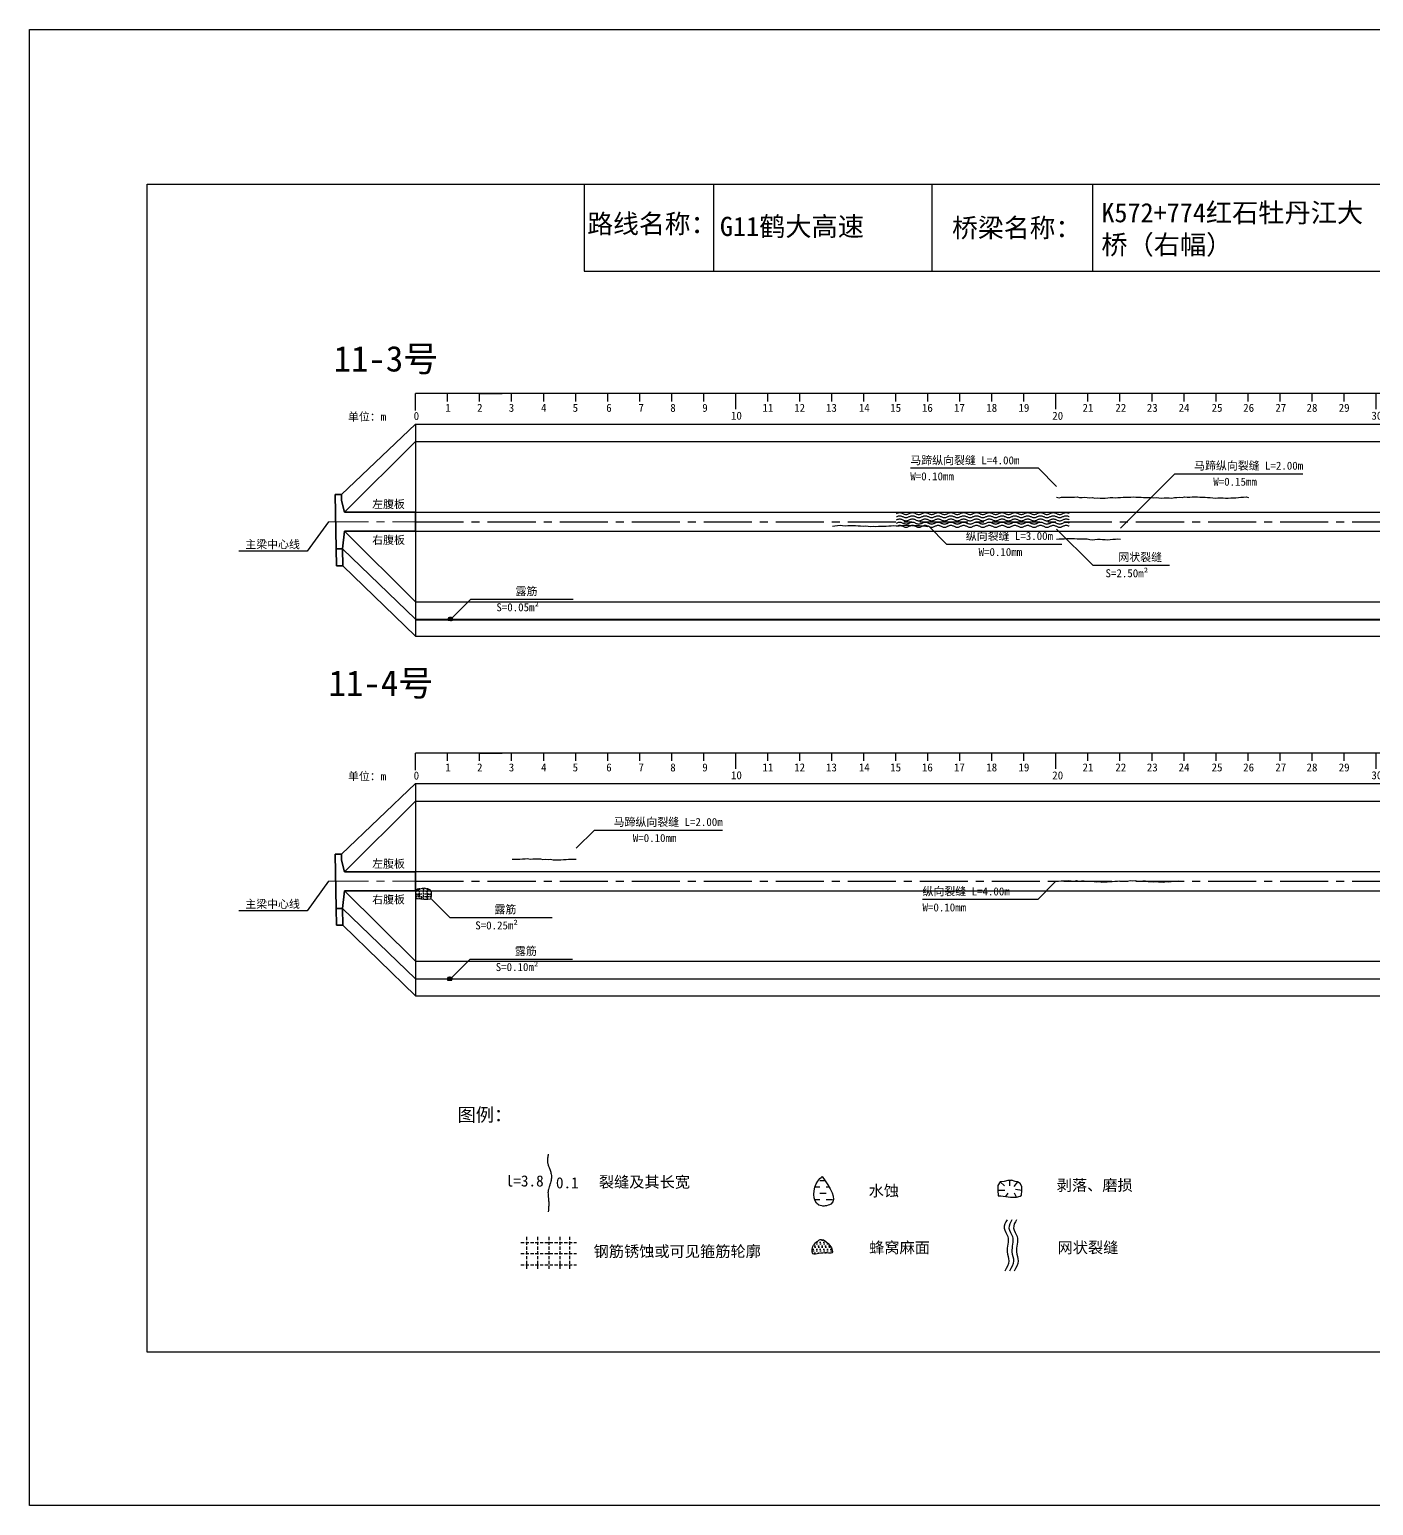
# Model space of a CAD drawing. Header units: millimetres. Extents: x -37 to 615, y -48 to 413.
# Drawn here: x -36.8 to 383, y -47.9 to 413.2 of the extents above; entities that cross this region are included whole.
import ezdxf

# ---------------------------------------------------------------- set-up
doc = ezdxf.new("R2010")
doc.units = ezdxf.units.MM
for name, pattern in [('CENTER', [2, 1.25, -0.25, 0.25, -0.25]), ('CENTER2', [1.125, 0.75, -0.125, 0.125, -0.125]), ('DASHED', [0.75, 0.5, -0.25])]:
    doc.linetypes.add(name, pattern=pattern)
for name, color, linetype in [('加固措施', 7, 'Continuous'), ('图层1', 7, 'Continuous'), ('病害', 5, 'Continuous'), ('轮廓', 3, 'Continuous')]:
    doc.layers.add(name, color=color, linetype=linetype)
doc.layers.add('虚线', color=7, linetype='Continuous', lineweight=30)
doc.styles.get("Standard").update_dxf_attribs({"font": ''})
doc.styles.add('汉字', font='')
doc.styles.get('Standard').set_extended_font_data('SimSun')
doc.styles.get('汉字').set_extended_font_data('SimSun')
pattern_1 = [(0, (-3997.7199, -288.9294), (0.55266586, 1.10533173), [0, -1.10533173])]
pattern_2 = [(0, (-6886.571, -700.7115), (0.55266586, 1.10533173), [0, -1.10533173])]
pattern_3 = [(0, (-3576.1421, -199.0757), (1.9895971, 1.9895971), [1.9895971, -1.9895971])]

# ---------------------------------------------------------------- blocks, each defined once
blk = doc.blocks.new('adfsd')
at = {"lineweight": -2, "ltscale": 0.5}
for p, q in [((1140.897, -3083.694), (1140.936, -3083.729)), ((1140.983, -3083.682), (1140.981, -3083.729)), ((1141.053, -3083.694), (1141.022, -3083.735)), ((1140.876, -3083.768), (1140.94, -3083.769)), ((1140.948, -3083.824), (1140.969, -3083.796)), ((1141.045, -3083.83), (1141.028, -3083.796)), ((1141.094, -3083.772), (1141.036, -3083.763))]:
    blk.add_line(p, q, dxfattribs=at)
blk.add_lwpolyline([(1141, -3083.682), (1140.967, -3083.682), (1140.934, -3083.69), (1140.897, -3083.694), (1140.876, -3083.727), (1140.876, -3083.768), (1140.88, -3083.818), (1140.905, -3083.818), (1140.991, -3083.83), (1141.045, -3083.83), (1141.078, -3083.822), (1141.09, -3083.814), (1141.094, -3083.772), (1141.094, -3083.735), (1141.078, -3083.707), (1141.053, -3083.694), (1141.033, -3083.69), (1141, -3083.678)], dxfattribs=at)
blk = doc.blocks.new('chi')
at = {"color": 0}
for p, q in [((1147.409, -3079.329), (1147.409, -3078.8)), ((1187.409, -3078.8), (1147.409, -3078.8)), ((1148.409, -3079.041), (1148.409, -3078.8)), ((1149.409, -3079.041), (1149.409, -3078.8)), ((1149.409, -3078.8), (1150.109, -3078.8)), ((1150.409, -3079.041), (1150.409, -3078.8)), ((1151.409, -3079.041), (1151.409, -3078.8)), ((1152.409, -3079.041), (1152.409, -3078.8)), ((1153.409, -3079.041), (1153.409, -3078.8)), ((1154.409, -3079.041), (1154.409, -3078.8)), ((1155.409, -3079.041), (1155.409, -3078.8)), ((1156.409, -3079.041), (1156.409, -3078.8)), ((1157.409, -3079.283), (1157.409, -3078.8)), ((1158.409, -3079.041), (1158.409, -3078.8)), ((1159.409, -3079.041), (1159.409, -3078.8)), ((1160.409, -3079.041), (1160.409, -3078.8)), ((1161.409, -3079.041), (1161.409, -3078.8)), ((1162.409, -3079.041), (1162.409, -3078.8)), ((1163.409, -3079.041), (1163.409, -3078.8)), ((1164.409, -3079.041), (1164.409, -3078.8)), ((1165.409, -3079.041), (1165.409, -3078.8)), ((1166.409, -3079.041), (1166.409, -3078.8)), ((1167.409, -3079.283), (1167.409, -3078.8)), ((1168.409, -3079.041), (1168.409, -3078.8)), ((1169.409, -3079.041), (1169.409, -3078.8)), ((1170.409, -3079.041), (1170.409, -3078.8)), ((1171.409, -3079.041), (1171.409, -3078.8)), ((1172.409, -3079.041), (1172.409, -3078.8)), ((1173.409, -3079.041), (1173.409, -3078.8)), ((1174.409, -3079.041), (1174.409, -3078.8)), ((1175.409, -3079.041), (1175.409, -3078.8)), ((1176.409, -3079.041), (1176.409, -3078.8)), ((1177.409, -3079.283), (1177.409, -3078.8)), ((1178.409, -3079.041), (1178.409, -3078.8)), ((1179.409, -3079.041), (1179.409, -3078.8)), ((1180.409, -3079.041), (1180.409, -3078.8)), ((1181.409, -3079.041), (1181.409, -3078.8)), ((1182.409, -3079.041), (1182.409, -3078.8)), ((1183.409, -3079.041), (1183.409, -3078.8)), ((1184.409, -3079.041), (1184.409, -3078.8)), ((1185.409, -3079.041), (1185.409, -3078.8)), ((1186.409, -3079.041), (1186.409, -3078.8)), ((1187.409, -3079.283), (1187.409, -3078.8))]:
    blk.add_line(p, q, dxfattribs=at)
for s, p in [('1', (1148.339, -3079.368)), ('2', (1149.328, -3079.368)), ('3', (1150.319, -3079.368)), ('4', (1151.329, -3079.368)), ('5', (1152.313, -3079.368)), ('6', (1153.363, -3079.368)), ('7', (1154.37, -3079.368)), ('8', (1155.363, -3079.368)), ('9', (1156.363, -3079.368)), ('11', (1158.242, -3079.368)), ('12', (1159.233, -3079.368)), ('13', (1160.227, -3079.368)), ('14', (1161.252, -3079.368)), ('15', (1162.233, -3079.368)), ('16', (1163.223, -3079.368)), ('17', (1164.224, -3079.368)), ('18', (1165.232, -3079.368)), ('19', (1166.238, -3079.368)), ('21', (1168.24, -3079.368)), ('22', (1169.264, -3079.368)), ('23', (1170.247, -3079.368)), ('24', (1171.24, -3079.368)), ('25', (1172.271, -3079.368)), ('26', (1173.258, -3079.368)), ('27', (1174.261, -3079.368)), ('28', (1175.236, -3079.368)), ('29', (1176.24, -3079.368)), ('31', (1178.261, -3079.368)), ('32', (1179.256, -3079.368)), ('33', (1180.243, -3079.368)), ('34', (1181.251, -3079.368)), ('35', (1182.269, -3079.368)), ('36', (1183.256, -3079.368)), ('37', (1184.269, -3079.368)), ('38', (1185.251, -3079.368)), ('39', (1186.242, -3079.368)), ('0', (1147.349, -3079.623)), ('10', (1157.259, -3079.613)), ('20', (1167.294, -3079.617)), ('30', (1177.262, -3079.613)), ('40', (1187.216, -3079.613))]:
    blk.add_text(s, height=0.25).set_placement(p)

msp = doc.modelspace()

# ---------------------------------------------------------------- hatches: boundary and pattern name
at = {"layer": '加固措施', "lineweight": -2}
h = msp.add_hatch(dxfattribs=at)
h.set_pattern_fill('DASH', color=256, scale=0.626645)
h.set_pattern_definition(pattern_3)
edge = h.paths.add_edge_path()
edge.add_spline(control_points=[(210.85, 54.88), (210.36, 54.45), (208.03, 52.39), (207.41, 44.9), (216.74, 46.23), (213.29, 51.3), (210.85, 54.88)], knot_values=[0, 0, 0, 0, 3.237042, 15.187225, 21.182779, 35.601669, 35.601669, 35.601669, 35.601669], degree=3, periodic=0)
h = msp.add_hatch(dxfattribs=at)
h.set_pattern_fill('DASH', color=256, scale=0.626645)
h.set_pattern_definition(pattern_3)
edge = h.paths.add_edge_path()
edge.add_spline(control_points=[(210.85, 54.88), (210.36, 54.45), (208.03, 52.39), (207.41, 44.9), (216.74, 46.23), (213.29, 51.3), (210.85, 54.88)], knot_values=[0, 0, 0, 0, 3.237042, 15.187225, 21.182779, 35.601669, 35.601669, 35.601669, 35.601669], degree=3, periodic=0)
h = msp.add_hatch(dxfattribs=at)
h.set_pattern_fill('DOTS', scale=0.696272)
h.set_pattern_definition(pattern_1)
edge = h.paths.add_edge_path()
edge.add_spline(control_points=[(210.19, 35.22), (209.15, 34.51), (207.68, 33.49), (207.52, 29.75), (211, 31.47), (215.72, 30.12), (212.21, 35.3), (210.31, 35.22), (210.19, 35.22)], knot_values=[0, 0, 0, 0, 5.205471, 7.397577, 12.944796, 16.169923, 23.88441, 24.400432, 24.400432, 24.400432, 24.400432], degree=3, periodic=0)
h = msp.add_hatch(dxfattribs=at)
h.set_pattern_fill('DOTS', scale=0.696272)
h.set_pattern_definition(pattern_1)
edge = h.paths.add_edge_path()
edge.add_spline(control_points=[(210.19, 35.22), (209.15, 34.51), (207.68, 33.49), (207.52, 29.75), (211, 31.47), (215.72, 30.12), (212.21, 35.3), (210.31, 35.22), (210.19, 35.22)], knot_values=[0, 0, 0, 0, 5.205471, 7.397577, 12.944796, 16.169923, 23.88441, 24.400432, 24.400432, 24.400432, 24.400432], degree=3, periodic=0)
at = {"layer": '病害', "lineweight": -2}
h = msp.add_hatch(dxfattribs=at)
h.set_pattern_fill('DOTS', color=4, scale=0.696272, style=0)
h.set_pattern_definition(pattern_2)
edge = h.paths.add_edge_path()
edge.add_spline(control_points=[(210.19, 35.22), (209.15, 34.51), (207.68, 33.49), (207.52, 29.75), (211, 31.47), (215.72, 30.12), (212.21, 35.3), (210.31, 35.22), (210.19, 35.22)], knot_values=[0, 0, 0, 0, 1.041094, 1.479515, 2.588959, 3.233985, 4.776882, 4.880086, 4.880086, 4.880086, 4.880086], degree=3, periodic=0)
h = msp.add_hatch(dxfattribs=at)
h.set_pattern_fill('DOTS', color=4, scale=0.696272, style=0)
h.set_pattern_definition(pattern_2)
edge = h.paths.add_edge_path()
edge.add_spline(control_points=[(210.19, 35.22), (209.15, 34.51), (207.68, 33.49), (207.52, 29.75), (211, 31.47), (215.72, 30.12), (212.21, 35.3), (210.31, 35.22), (210.19, 35.22)], knot_values=[0, 0, 0, 0, 1.041094, 1.479515, 2.588959, 3.233985, 4.776882, 4.880086, 4.880086, 4.880086, 4.880086], degree=3, periodic=0)

# ---------------------------------------------------------------- linework, layer by layer
at = {"color": 0, "linetype": 'ByBlock'}
for p, q in [((0, 364.85), (529.17, 364.85)), ((0, 0), (0, 364.85)), ((136.5, 364.85), (136.5, 337.72)), ((245.1, 364.85), (245.1, 337.72)), ((136.5, 337.72), (529.17, 337.72)), ((529.17, 0), (0, 0))]:
    msp.add_line(p, q, dxfattribs=at)
at = {"color": 0}
for p, q in [((60.65, 267.93), (83.82, 289.93)), ((83.82, 289.93), (83.82, 223.68)), ((83.82, 289.93), (483.82, 289.93)), ((61.57, 262.43), (83.82, 284.43)), ((56.57, 259.43), (49.96, 250.17)), ((83.82, 262.43), (483.82, 262.43)), ((61.64, 256.43), (83.82, 234.43)), ((83.82, 256.43), (483.82, 256.43)), ((49.96, 250.17), (28.63, 250.17)), ((60.99, 250.93), (83.82, 228.93)), ((61.09, 245.68), (83.82, 223.68)), ((83.82, 234.43), (483.82, 234.43)), ((83.82, 228.93), (483.82, 228.93)), ((83.82, 228.81), (483.82, 228.81)), ((83.82, 223.68), (483.82, 223.68)), ((60.65, 155.59), (83.82, 177.59)), ((83.82, 177.59), (83.82, 111.34)), ((83.82, 177.59), (483.82, 177.59)), ((61.57, 150.08), (83.82, 172.09)), ((83.82, 172.09), (483.82, 172.09)), ((83.82, 150.09), (483.82, 150.09)), ((56.57, 147.09), (49.96, 137.83)), ((61.64, 144.09), (83.82, 122.09)), ((83.82, 144.09), (483.82, 144.09)), ((60.99, 138.59), (83.82, 116.59)), ((49.96, 137.83), (28.63, 137.83)), ((61.09, 133.34), (83.82, 111.34)), ((83.82, 122.09), (483.82, 122.09)), ((83.82, 116.59), (483.82, 116.59)), ((83.82, 111.34), (483.82, 111.34))]:
    msp.add_line(p, q, dxfattribs=at)
msp.add_line((83.82, 284.43), (483.82, 284.43))
at = {"color": 1, "linetype": 'CENTER2', "ltscale": 20}
for p, q in [((83.82, 259.43), (483.82, 259.43)), ((83.82, 147.09), (483.82, 147.09))]:
    msp.add_line(p, q, dxfattribs=at)
at = {"color": 1, "linetype": 'DASHED'}
for p, q in [((94, 229.29), (95.39, 229.29)), ((94, 229.05), (95.39, 229.05)), ((94, 228.81), (95.39, 228.81)), ((94.35, 228.56), (94.35, 229.54)), ((94.7, 228.56), (94.7, 229.54)), ((95.05, 228.56), (95.05, 229.54)), ((83.8, 144.08), (88.8, 144.08)), ((83.8, 143.2), (88.8, 143.2)), ((85.05, 141.46), (85.05, 144.95)), ((86.3, 141.46), (86.3, 144.95)), ((87.55, 141.46), (87.55, 144.95)), ((83.8, 142.33), (88.8, 142.33)), ((93.8, 116.89), (95.19, 116.89)), ((93.8, 116.65), (95.19, 116.65)), ((93.8, 116.41), (95.19, 116.41)), ((94.15, 116.16), (94.15, 117.14)), ((94.5, 116.16), (94.5, 117.14)), ((94.85, 116.16), (94.85, 117.14))]:
    msp.add_line(p, q, dxfattribs=at)
at = {"color": 7}
for p, q in [((94, 228.96), (94.41, 228.95)), ((94.13, 229.43), (94.38, 229.21)), ((94.46, 228.6), (94.59, 228.78)), ((94.68, 229.51), (94.67, 229.21)), ((95.13, 229.43), (94.93, 229.17)), ((95.08, 228.56), (94.97, 228.78)), ((95.39, 228.93), (95.02, 228.99)), ((84.27, 144.57), (85.18, 143.78)), ((86.25, 144.85), (86.21, 143.78)), ((87.86, 144.57), (87.14, 143.64)), ((88.8, 142.78), (87.46, 142.99)), ((83.8, 142.87), (85.27, 142.85)), ((85.45, 141.6), (85.93, 142.24)), ((87.67, 141.46), (87.28, 142.24)), ((93.8, 116.56), (94.21, 116.55)), ((93.93, 117.03), (94.18, 116.81)), ((94.26, 116.2), (94.39, 116.38)), ((94.48, 117.11), (94.47, 116.81)), ((94.93, 117.03), (94.73, 116.77)), ((94.88, 116.16), (94.77, 116.38)), ((95.19, 116.53), (94.82, 116.59))]:
    msp.add_line(p, q, dxfattribs=at)
at = {"color": 1, "linetype": 'DASHED', "ltscale": 2}
for p, q in [((116.71, 34.25), (134.11, 34.25)), ((116.71, 34.25), (134.11, 34.25)), ((118.45, 35.99), (118.45, 25.55)), ((118.45, 35.99), (118.45, 25.55)), ((121.93, 35.99), (121.93, 25.55)), ((121.93, 35.99), (121.93, 25.55)), ((125.41, 35.99), (125.41, 25.55)), ((125.41, 35.99), (125.41, 25.55)), ((128.89, 35.99), (128.89, 25.55)), ((128.89, 35.99), (128.89, 25.55)), ((131.87, 36.02), (131.87, 25.57)), ((131.87, 36.02), (131.87, 25.57)), ((116.71, 30.77), (134.11, 30.77)), ((116.71, 30.77), (134.11, 30.77)), ((116.71, 27.29), (134.11, 27.29)), ((116.71, 27.29), (134.11, 27.29))]:
    msp.add_line(p, q, dxfattribs=at)
at = {"color": 3, "linetype": 'ByBlock'}
msp.add_lwpolyline([(-36.77, 413.19), (615.38, 413.19), (615.38, -47.93), (-36.77, -47.93)], close=True, dxfattribs=at)
at = {"color": 7}
for points in [[(284, 270.45), (278.34, 276.1), (238.34, 276.1)], [(304, 257.45), (320.97, 274.42), (360.97, 274.42)], [(284, 267.05), (284.8, 266.92), (285.6, 267.11), (286.4, 267.04), (287.2, 267.08), (288, 267.05), (288.8, 267.13), (289.6, 267.13), (290.4, 267.16), (291.2, 267.01), (292, 266.96), (292.8, 267.08), (293.6, 266.99), (294.4, 266.87), (295.2, 266.97), (296, 266.79), (296.8, 266.83), (297.6, 266.78), (298.4, 266.77), (299.2, 266.73), (300, 266.91), (300.8, 266.96), (301.6, 266.95), (302.4, 266.88), (303.2, 266.98), (304, 267), (304.8, 267.08), (305.6, 267.12), (306.4, 267.1), (307.2, 267.07), (308, 267.19), (308.8, 267.05), (309.6, 267.07), (310.4, 267.06), (311.2, 266.97), (312, 267), (312.8, 266.96), (313.6, 267.01), (314.4, 266.83), (315.2, 266.94), (316, 266.86), (316.8, 266.78), (317.6, 266.84), (318.4, 266.88), (319.2, 266.91), (320, 266.8), (320.8, 266.95), (321.6, 266.97), (322.4, 267.09), (323.2, 267), (324, 267.14), (324.8, 267.12), (325.6, 267.09), (326.4, 267.15), (327.2, 267.14), (328, 267.14), (328.8, 267.12), (329.6, 267.08), (330.4, 267.08), (331.2, 266.99), (332, 267.01), (332.8, 266.92), (333.6, 266.82), (334.4, 266.83), (335.2, 266.84), (336, 266.87), (336.8, 266.75), (337.6, 266.81), (338.4, 266.92), (339.2, 266.84), (340, 266.87), (340.8, 266.99), (341.6, 267.12), (342.4, 267.07), (343.2, 267.17), (344, 266.97)], [(214, 258.06), (214.8, 258.11), (215.6, 258.2), (216.4, 258.32), (217.2, 258.24), (218, 258.18), (218.8, 258.27), (219.6, 258.22), (220.4, 258.25), (221.2, 258.22), (222, 258.17), (222.8, 258.1), (223.6, 258.04), (224.4, 258.1), (225.2, 258.04), (226, 257.94), (226.8, 258.03), (227.6, 257.87), (228.4, 258.01), (229.2, 258.01), (230, 258.05), (230.8, 257.99), (231.6, 258.08), (232.4, 258.15), (233.2, 258.22), (234, 258.16), (234.8, 258.11), (235.6, 258.23), (236.4, 258.26), (237.2, 258.33), (238, 258.33), (238.8, 258.23), (239.6, 258.23), (240.4, 258.19), (241.2, 258.21), (242, 258.1), (242.8, 258.11), (243.6, 257.97), (244, 258.11)], [(234, 262), (234.2, 262.09), (234.4, 262.18), (234.6, 262.24), (234.8, 262.29), (235, 262.3), (235.2, 262.29), (235.4, 262.24), (235.6, 262.18), (235.8, 262.09), (236, 262), (236.2, 261.91), (236.4, 261.82), (236.6, 261.76), (236.8, 261.71), (237, 261.7), (237.2, 261.71), (237.4, 261.76), (237.6, 261.82), (237.8, 261.91), (238, 262), (238.2, 262.09), (238.4, 262.18), (238.6, 262.24), (238.8, 262.29), (239, 262.3), (239.2, 262.29), (239.4, 262.24), (239.6, 262.18), (239.8, 262.09), (240, 262), (240.2, 261.91), (240.4, 261.82), (240.6, 261.76), (240.8, 261.71), (241, 261.7), (241.2, 261.71), (241.4, 261.76), (241.6, 261.82), (241.8, 261.91), (242, 262), (242.2, 262.09), (242.4, 262.18), (242.6, 262.24), (242.8, 262.29), (243, 262.3), (243.2, 262.29), (243.4, 262.24), (243.6, 262.18), (243.8, 262.09), (244, 262), (244.2, 261.91), (244.4, 261.82), (244.6, 261.76), (244.8, 261.71), (245, 261.7), (245.2, 261.71), (245.4, 261.76), (245.6, 261.82), (245.8, 261.91), (246, 262), (246.2, 262.09), (246.4, 262.18), (246.6, 262.24), (246.8, 262.29), (247, 262.3), (247.2, 262.29), (247.4, 262.24), (247.6, 262.18), (247.8, 262.09), (248, 262), (248.2, 261.91), (248.4, 261.82), (248.6, 261.76), (248.8, 261.71), (249, 261.7), (249.2, 261.71), (249.4, 261.76), (249.6, 261.82), (249.8, 261.91), (250, 262), (250.2, 262.09), (250.4, 262.18), (250.6, 262.24), (250.8, 262.29), (251, 262.3), (251.2, 262.29), (251.4, 262.24), (251.6, 262.18), (251.8, 262.09), (252, 262), (252.2, 261.91), (252.4, 261.82), (252.6, 261.76), (252.8, 261.71), (253, 261.7), (253.2, 261.71), (253.4, 261.76), (253.6, 261.82), (253.8, 261.91), (254, 262), (254.2, 262.09), (254.4, 262.18), (254.6, 262.24), (254.8, 262.29), (255, 262.3), (255.2, 262.29), (255.4, 262.24), (255.6, 262.18), (255.8, 262.09), (256, 262), (256.2, 261.91), (256.4, 261.82), (256.6, 261.76), (256.8, 261.71), (257, 261.7), (257.2, 261.71), (257.4, 261.76), (257.6, 261.82), (257.8, 261.91), (258, 262), (258.2, 262.09), (258.4, 262.18), (258.6, 262.24), (258.8, 262.29), (259, 262.3), (259.2, 262.29), (259.4, 262.24), (259.6, 262.18), (259.8, 262.09), (260, 262), (260.2, 261.91), (260.4, 261.82), (260.6, 261.76), (260.8, 261.71), (261, 261.7), (261.2, 261.71), (261.4, 261.76), (261.6, 261.82), (261.8, 261.91), (262, 262), (262.2, 262.09), (262.4, 262.18), (262.6, 262.24), (262.8, 262.29), (263, 262.3), (263.2, 262.29), (263.4, 262.24), (263.6, 262.18), (263.8, 262.09), (264, 262), (264.2, 261.91), (264.4, 261.82), (264.6, 261.76), (264.8, 261.71), (265, 261.7), (265.2, 261.71), (265.4, 261.76), (265.6, 261.82), (265.8, 261.91), (266, 262), (266.2, 262.09), (266.4, 262.18), (266.6, 262.24), (266.8, 262.29), (267, 262.3), (267.2, 262.29), (267.4, 262.24), (267.6, 262.18), (267.8, 262.09), (268, 262), (268.2, 261.91), (268.4, 261.82), (268.6, 261.76), (268.8, 261.71), (269, 261.7), (269.2, 261.71), (269.4, 261.76), (269.6, 261.82), (269.8, 261.91), (270, 262), (270.2, 262.09), (270.4, 262.18), (270.6, 262.24), (270.8, 262.29), (271, 262.3), (271.2, 262.29), (271.4, 262.24), (271.6, 262.18), (271.8, 262.09), (272, 262), (272.2, 261.91), (272.4, 261.82), (272.6, 261.76), (272.8, 261.71), (273, 261.7), (273.2, 261.71), (273.4, 261.76), (273.6, 261.82), (273.8, 261.91), (274, 262), (274.2, 262.09), (274.4, 262.18), (274.6, 262.24), (274.8, 262.29), (275, 262.3), (275.2, 262.29), (275.4, 262.24), (275.6, 262.18), (275.8, 262.09), (276, 262), (276.2, 261.91), (276.4, 261.82), (276.6, 261.76), (276.8, 261.71), (277, 261.7), (277.2, 261.71), (277.4, 261.76), (277.6, 261.82), (277.8, 261.91), (278, 262), (278.2, 262.09), (278.4, 262.18), (278.6, 262.24), (278.8, 262.29), (279, 262.3), (279.2, 262.29), (279.4, 262.24), (279.6, 262.18), (279.8, 262.09), (280, 262), (280.2, 261.91), (280.4, 261.82), (280.6, 261.76), (280.8, 261.71), (281, 261.7), (281.2, 261.71), (281.4, 261.76), (281.6, 261.82), (281.8, 261.91), (282, 262), (282.2, 262.09), (282.4, 262.18), (282.6, 262.24), (282.8, 262.29), (283, 262.3), (283.2, 262.29), (283.4, 262.24), (283.6, 262.18), (283.8, 262.09), (284, 262), (284.2, 261.91), (284.4, 261.82), (284.6, 261.76), (284.8, 261.71), (285, 261.7), (285.2, 261.71), (285.4, 261.76), (285.6, 261.82), (285.8, 261.91), (286, 262), (286.2, 262.09), (286.4, 262.18), (286.6, 262.24), (286.8, 262.29), (287, 262.3), (287.2, 262.29), (287.4, 262.24), (287.6, 262.18), (287.8, 262.09), (288, 262)], [(234, 261), (234.2, 261.09), (234.4, 261.18), (234.6, 261.24), (234.8, 261.29), (235, 261.3), (235.2, 261.29), (235.4, 261.24), (235.6, 261.18), (235.8, 261.09), (236, 261), (236.2, 260.91), (236.4, 260.82), (236.6, 260.76), (236.8, 260.71), (237, 260.7), (237.2, 260.71), (237.4, 260.76), (237.6, 260.82), (237.8, 260.91), (238, 261), (238.2, 261.09), (238.4, 261.18), (238.6, 261.24), (238.8, 261.29), (239, 261.3), (239.2, 261.29), (239.4, 261.24), (239.6, 261.18), (239.8, 261.09), (240, 261), (240.2, 260.91), (240.4, 260.82), (240.6, 260.76), (240.8, 260.71), (241, 260.7), (241.2, 260.71), (241.4, 260.76), (241.6, 260.82), (241.8, 260.91), (242, 261), (242.2, 261.09), (242.4, 261.18), (242.6, 261.24), (242.8, 261.29), (243, 261.3), (243.2, 261.29), (243.4, 261.24), (243.6, 261.18), (243.8, 261.09), (244, 261), (244.2, 260.91), (244.4, 260.82), (244.6, 260.76), (244.8, 260.71), (245, 260.7), (245.2, 260.71), (245.4, 260.76), (245.6, 260.82), (245.8, 260.91), (246, 261), (246.2, 261.09), (246.4, 261.18), (246.6, 261.24), (246.8, 261.29), (247, 261.3), (247.2, 261.29), (247.4, 261.24), (247.6, 261.18), (247.8, 261.09), (248, 261), (248.2, 260.91), (248.4, 260.82), (248.6, 260.76), (248.8, 260.71), (249, 260.7), (249.2, 260.71), (249.4, 260.76), (249.6, 260.82), (249.8, 260.91), (250, 261), (250.2, 261.09), (250.4, 261.18), (250.6, 261.24), (250.8, 261.29), (251, 261.3), (251.2, 261.29), (251.4, 261.24), (251.6, 261.18), (251.8, 261.09), (252, 261), (252.2, 260.91), (252.4, 260.82), (252.6, 260.76), (252.8, 260.71), (253, 260.7), (253.2, 260.71), (253.4, 260.76), (253.6, 260.82), (253.8, 260.91), (254, 261), (254.2, 261.09), (254.4, 261.18), (254.6, 261.24), (254.8, 261.29), (255, 261.3), (255.2, 261.29), (255.4, 261.24), (255.6, 261.18), (255.8, 261.09), (256, 261), (256.2, 260.91), (256.4, 260.82), (256.6, 260.76), (256.8, 260.71), (257, 260.7), (257.2, 260.71), (257.4, 260.76), (257.6, 260.82), (257.8, 260.91), (258, 261), (258.2, 261.09), (258.4, 261.18), (258.6, 261.24), (258.8, 261.29), (259, 261.3), (259.2, 261.29), (259.4, 261.24), (259.6, 261.18), (259.8, 261.09), (260, 261), (260.2, 260.91), (260.4, 260.82), (260.6, 260.76), (260.8, 260.71), (261, 260.7), (261.2, 260.71), (261.4, 260.76), (261.6, 260.82), (261.8, 260.91), (262, 261), (262.2, 261.09), (262.4, 261.18), (262.6, 261.24), (262.8, 261.29), (263, 261.3), (263.2, 261.29), (263.4, 261.24), (263.6, 261.18), (263.8, 261.09), (264, 261), (264.2, 260.91), (264.4, 260.82), (264.6, 260.76), (264.8, 260.71), (265, 260.7), (265.2, 260.71), (265.4, 260.76), (265.6, 260.82), (265.8, 260.91), (266, 261), (266.2, 261.09), (266.4, 261.18), (266.6, 261.24), (266.8, 261.29), (267, 261.3), (267.2, 261.29), (267.4, 261.24), (267.6, 261.18), (267.8, 261.09), (268, 261), (268.2, 260.91), (268.4, 260.82), (268.6, 260.76), (268.8, 260.71), (269, 260.7), (269.2, 260.71), (269.4, 260.76), (269.6, 260.82), (269.8, 260.91), (270, 261), (270.2, 261.09), (270.4, 261.18), (270.6, 261.24), (270.8, 261.29), (271, 261.3), (271.2, 261.29), (271.4, 261.24), (271.6, 261.18), (271.8, 261.09), (272, 261), (272.2, 260.91), (272.4, 260.82), (272.6, 260.76), (272.8, 260.71), (273, 260.7), (273.2, 260.71), (273.4, 260.76), (273.6, 260.82), (273.8, 260.91), (274, 261), (274.2, 261.09), (274.4, 261.18), (274.6, 261.24), (274.8, 261.29), (275, 261.3), (275.2, 261.29), (275.4, 261.24), (275.6, 261.18), (275.8, 261.09), (276, 261), (276.2, 260.91), (276.4, 260.82), (276.6, 260.76), (276.8, 260.71), (277, 260.7), (277.2, 260.71), (277.4, 260.76), (277.6, 260.82), (277.8, 260.91), (278, 261), (278.2, 261.09), (278.4, 261.18), (278.6, 261.24), (278.8, 261.29), (279, 261.3), (279.2, 261.29), (279.4, 261.24), (279.6, 261.18), (279.8, 261.09), (280, 261), (280.2, 260.91), (280.4, 260.82), (280.6, 260.76), (280.8, 260.71), (281, 260.7), (281.2, 260.71), (281.4, 260.76), (281.6, 260.82), (281.8, 260.91), (282, 261), (282.2, 261.09), (282.4, 261.18), (282.6, 261.24), (282.8, 261.29), (283, 261.3), (283.2, 261.29), (283.4, 261.24), (283.6, 261.18), (283.8, 261.09), (284, 261), (284.2, 260.91), (284.4, 260.82), (284.6, 260.76), (284.8, 260.71), (285, 260.7), (285.2, 260.71), (285.4, 260.76), (285.6, 260.82), (285.8, 260.91), (286, 261), (286.2, 261.09), (286.4, 261.18), (286.6, 261.24), (286.8, 261.29), (287, 261.3), (287.2, 261.29), (287.4, 261.24), (287.6, 261.18), (287.8, 261.09), (288, 261)], [(234, 260), (234.2, 260.09), (234.4, 260.18), (234.6, 260.24), (234.8, 260.29), (235, 260.3), (235.2, 260.29), (235.4, 260.24), (235.6, 260.18), (235.8, 260.09), (236, 260), (236.2, 259.91), (236.4, 259.82), (236.6, 259.76), (236.8, 259.71), (237, 259.7), (237.2, 259.71), (237.4, 259.76), (237.6, 259.82), (237.8, 259.91), (238, 260), (238.2, 260.09), (238.4, 260.18), (238.6, 260.24), (238.8, 260.29), (239, 260.3), (239.2, 260.29), (239.4, 260.24), (239.6, 260.18), (239.8, 260.09), (240, 260), (240.2, 259.91), (240.4, 259.82), (240.6, 259.76), (240.8, 259.71), (241, 259.7), (241.2, 259.71), (241.4, 259.76), (241.6, 259.82), (241.8, 259.91), (242, 260), (242.2, 260.09), (242.4, 260.18), (242.6, 260.24), (242.8, 260.29), (243, 260.3), (243.2, 260.29), (243.4, 260.24), (243.6, 260.18), (243.8, 260.09), (244, 260), (244.2, 259.91), (244.4, 259.82), (244.6, 259.76), (244.8, 259.71), (245, 259.7), (245.2, 259.71), (245.4, 259.76), (245.6, 259.82), (245.8, 259.91), (246, 260), (246.2, 260.09), (246.4, 260.18), (246.6, 260.24), (246.8, 260.29), (247, 260.3), (247.2, 260.29), (247.4, 260.24), (247.6, 260.18), (247.8, 260.09), (248, 260), (248.2, 259.91), (248.4, 259.82), (248.6, 259.76), (248.8, 259.71), (249, 259.7), (249.2, 259.71), (249.4, 259.76), (249.6, 259.82), (249.8, 259.91), (250, 260), (250.2, 260.09), (250.4, 260.18), (250.6, 260.24), (250.8, 260.29), (251, 260.3), (251.2, 260.29), (251.4, 260.24), (251.6, 260.18), (251.8, 260.09), (252, 260), (252.2, 259.91), (252.4, 259.82), (252.6, 259.76), (252.8, 259.71), (253, 259.7), (253.2, 259.71), (253.4, 259.76), (253.6, 259.82), (253.8, 259.91), (254, 260), (254.2, 260.09), (254.4, 260.18), (254.6, 260.24), (254.8, 260.29), (255, 260.3), (255.2, 260.29), (255.4, 260.24), (255.6, 260.18), (255.8, 260.09), (256, 260), (256.2, 259.91), (256.4, 259.82), (256.6, 259.76), (256.8, 259.71), (257, 259.7), (257.2, 259.71), (257.4, 259.76), (257.6, 259.82), (257.8, 259.91), (258, 260), (258.2, 260.09), (258.4, 260.18), (258.6, 260.24), (258.8, 260.29), (259, 260.3), (259.2, 260.29), (259.4, 260.24), (259.6, 260.18), (259.8, 260.09), (260, 260), (260.2, 259.91), (260.4, 259.82), (260.6, 259.76), (260.8, 259.71), (261, 259.7), (261.2, 259.71), (261.4, 259.76), (261.6, 259.82), (261.8, 259.91), (262, 260), (262.2, 260.09), (262.4, 260.18), (262.6, 260.24), (262.8, 260.29), (263, 260.3), (263.2, 260.29), (263.4, 260.24), (263.6, 260.18), (263.8, 260.09), (264, 260), (264.2, 259.91), (264.4, 259.82), (264.6, 259.76), (264.8, 259.71), (265, 259.7), (265.2, 259.71), (265.4, 259.76), (265.6, 259.82), (265.8, 259.91), (266, 260), (266.2, 260.09), (266.4, 260.18), (266.6, 260.24), (266.8, 260.29), (267, 260.3), (267.2, 260.29), (267.4, 260.24), (267.6, 260.18), (267.8, 260.09), (268, 260), (268.2, 259.91), (268.4, 259.82), (268.6, 259.76), (268.8, 259.71), (269, 259.7), (269.2, 259.71), (269.4, 259.76), (269.6, 259.82), (269.8, 259.91), (270, 260), (270.2, 260.09), (270.4, 260.18), (270.6, 260.24), (270.8, 260.29), (271, 260.3), (271.2, 260.29), (271.4, 260.24), (271.6, 260.18), (271.8, 260.09), (272, 260), (272.2, 259.91), (272.4, 259.82), (272.6, 259.76), (272.8, 259.71), (273, 259.7), (273.2, 259.71), (273.4, 259.76), (273.6, 259.82), (273.8, 259.91), (274, 260), (274.2, 260.09), (274.4, 260.18), (274.6, 260.24), (274.8, 260.29), (275, 260.3), (275.2, 260.29), (275.4, 260.24), (275.6, 260.18), (275.8, 260.09), (276, 260), (276.2, 259.91), (276.4, 259.82), (276.6, 259.76), (276.8, 259.71), (277, 259.7), (277.2, 259.71), (277.4, 259.76), (277.6, 259.82), (277.8, 259.91), (278, 260), (278.2, 260.09), (278.4, 260.18), (278.6, 260.24), (278.8, 260.29), (279, 260.3), (279.2, 260.29), (279.4, 260.24), (279.6, 260.18), (279.8, 260.09), (280, 260), (280.2, 259.91), (280.4, 259.82), (280.6, 259.76), (280.8, 259.71), (281, 259.7), (281.2, 259.71), (281.4, 259.76), (281.6, 259.82), (281.8, 259.91), (282, 260), (282.2, 260.09), (282.4, 260.18), (282.6, 260.24), (282.8, 260.29), (283, 260.3), (283.2, 260.29), (283.4, 260.24), (283.6, 260.18), (283.8, 260.09), (284, 260), (284.2, 259.91), (284.4, 259.82), (284.6, 259.76), (284.8, 259.71), (285, 259.7), (285.2, 259.71), (285.4, 259.76), (285.6, 259.82), (285.8, 259.91), (286, 260), (286.2, 260.09), (286.4, 260.18), (286.6, 260.24), (286.8, 260.29), (287, 260.3), (287.2, 260.29), (287.4, 260.24), (287.6, 260.18), (287.8, 260.09), (288, 260)], [(234, 259), (234.2, 259.09), (234.4, 259.18), (234.6, 259.24), (234.8, 259.29), (235, 259.3), (235.2, 259.29), (235.4, 259.24), (235.6, 259.18), (235.8, 259.09), (236, 259), (236.2, 258.91), (236.4, 258.82), (236.6, 258.76), (236.8, 258.71), (237, 258.7), (237.2, 258.71), (237.4, 258.76), (237.6, 258.82), (237.8, 258.91), (238, 259), (238.2, 259.09), (238.4, 259.18), (238.6, 259.24), (238.8, 259.29), (239, 259.3), (239.2, 259.29), (239.4, 259.24), (239.6, 259.18), (239.8, 259.09), (240, 259), (240.2, 258.91), (240.4, 258.82), (240.6, 258.76), (240.8, 258.71), (241, 258.7), (241.2, 258.71), (241.4, 258.76), (241.6, 258.82), (241.8, 258.91), (242, 259), (242.2, 259.09), (242.4, 259.18), (242.6, 259.24), (242.8, 259.29), (243, 259.3), (243.2, 259.29), (243.4, 259.24), (243.6, 259.18), (243.8, 259.09), (244, 259), (244.2, 258.91), (244.4, 258.82), (244.6, 258.76), (244.8, 258.71), (245, 258.7), (245.2, 258.71), (245.4, 258.76), (245.6, 258.82), (245.8, 258.91), (246, 259), (246.2, 259.09), (246.4, 259.18), (246.6, 259.24), (246.8, 259.29), (247, 259.3), (247.2, 259.29), (247.4, 259.24), (247.6, 259.18), (247.8, 259.09), (248, 259), (248.2, 258.91), (248.4, 258.82), (248.6, 258.76), (248.8, 258.71), (249, 258.7), (249.2, 258.71), (249.4, 258.76), (249.6, 258.82), (249.8, 258.91), (250, 259), (250.2, 259.09), (250.4, 259.18), (250.6, 259.24), (250.8, 259.29), (251, 259.3), (251.2, 259.29), (251.4, 259.24), (251.6, 259.18), (251.8, 259.09), (252, 259), (252.2, 258.91), (252.4, 258.82), (252.6, 258.76), (252.8, 258.71), (253, 258.7), (253.2, 258.71), (253.4, 258.76), (253.6, 258.82), (253.8, 258.91), (254, 259), (254.2, 259.09), (254.4, 259.18), (254.6, 259.24), (254.8, 259.29), (255, 259.3), (255.2, 259.29), (255.4, 259.24), (255.6, 259.18), (255.8, 259.09), (256, 259), (256.2, 258.91), (256.4, 258.82), (256.6, 258.76), (256.8, 258.71), (257, 258.7), (257.2, 258.71), (257.4, 258.76), (257.6, 258.82), (257.8, 258.91), (258, 259), (258.2, 259.09), (258.4, 259.18), (258.6, 259.24), (258.8, 259.29), (259, 259.3), (259.2, 259.29), (259.4, 259.24), (259.6, 259.18), (259.8, 259.09), (260, 259), (260.2, 258.91), (260.4, 258.82), (260.6, 258.76), (260.8, 258.71), (261, 258.7), (261.2, 258.71), (261.4, 258.76), (261.6, 258.82), (261.8, 258.91), (262, 259), (262.2, 259.09), (262.4, 259.18), (262.6, 259.24), (262.8, 259.29), (263, 259.3), (263.2, 259.29), (263.4, 259.24), (263.6, 259.18), (263.8, 259.09), (264, 259), (264.2, 258.91), (264.4, 258.82), (264.6, 258.76), (264.8, 258.71), (265, 258.7), (265.2, 258.71), (265.4, 258.76), (265.6, 258.82), (265.8, 258.91), (266, 259), (266.2, 259.09), (266.4, 259.18), (266.6, 259.24), (266.8, 259.29), (267, 259.3), (267.2, 259.29), (267.4, 259.24), (267.6, 259.18), (267.8, 259.09), (268, 259), (268.2, 258.91), (268.4, 258.82), (268.6, 258.76), (268.8, 258.71), (269, 258.7), (269.2, 258.71), (269.4, 258.76), (269.6, 258.82), (269.8, 258.91), (270, 259), (270.2, 259.09), (270.4, 259.18), (270.6, 259.24), (270.8, 259.29), (271, 259.3), (271.2, 259.29), (271.4, 259.24), (271.6, 259.18), (271.8, 259.09), (272, 259), (272.2, 258.91), (272.4, 258.82), (272.6, 258.76), (272.8, 258.71), (273, 258.7), (273.2, 258.71), (273.4, 258.76), (273.6, 258.82), (273.8, 258.91), (274, 259), (274.2, 259.09), (274.4, 259.18), (274.6, 259.24), (274.8, 259.29), (275, 259.3), (275.2, 259.29), (275.4, 259.24), (275.6, 259.18), (275.8, 259.09), (276, 259), (276.2, 258.91), (276.4, 258.82), (276.6, 258.76), (276.8, 258.71), (277, 258.7), (277.2, 258.71), (277.4, 258.76), (277.6, 258.82), (277.8, 258.91), (278, 259), (278.2, 259.09), (278.4, 259.18), (278.6, 259.24), (278.8, 259.29), (279, 259.3), (279.2, 259.29), (279.4, 259.24), (279.6, 259.18), (279.8, 259.09), (280, 259), (280.2, 258.91), (280.4, 258.82), (280.6, 258.76), (280.8, 258.71), (281, 258.7), (281.2, 258.71), (281.4, 258.76), (281.6, 258.82), (281.8, 258.91), (282, 259), (282.2, 259.09), (282.4, 259.18), (282.6, 259.24), (282.8, 259.29), (283, 259.3), (283.2, 259.29), (283.4, 259.24), (283.6, 259.18), (283.8, 259.09), (284, 259), (284.2, 258.91), (284.4, 258.82), (284.6, 258.76), (284.8, 258.71), (285, 258.7), (285.2, 258.71), (285.4, 258.76), (285.6, 258.82), (285.8, 258.91), (286, 259), (286.2, 259.09), (286.4, 259.18), (286.6, 259.24), (286.8, 259.29), (287, 259.3), (287.2, 259.29), (287.4, 259.24), (287.6, 259.18), (287.8, 259.09), (288, 259)], [(234, 258), (234.2, 258.09), (234.4, 258.18), (234.6, 258.24), (234.8, 258.29), (235, 258.3), (235.2, 258.29), (235.4, 258.24), (235.6, 258.18), (235.8, 258.09), (236, 258), (236.2, 257.91), (236.4, 257.82), (236.6, 257.76), (236.8, 257.71), (237, 257.7), (237.2, 257.71), (237.4, 257.76), (237.6, 257.82), (237.8, 257.91), (238, 258), (238.2, 258.09), (238.4, 258.18), (238.6, 258.24), (238.8, 258.29), (239, 258.3), (239.2, 258.29), (239.4, 258.24), (239.6, 258.18), (239.8, 258.09), (240, 258), (240.2, 257.91), (240.4, 257.82), (240.6, 257.76), (240.8, 257.71), (241, 257.7), (241.2, 257.71), (241.4, 257.76), (241.6, 257.82), (241.8, 257.91), (242, 258), (242.2, 258.09), (242.4, 258.18), (242.6, 258.24), (242.8, 258.29), (243, 258.3), (243.2, 258.29), (243.4, 258.24), (243.6, 258.18), (243.8, 258.09), (244, 258), (244.2, 257.91), (244.4, 257.82), (244.6, 257.76), (244.8, 257.71), (245, 257.7), (245.2, 257.71), (245.4, 257.76), (245.6, 257.82), (245.8, 257.91), (246, 258), (246.2, 258.09), (246.4, 258.18), (246.6, 258.24), (246.8, 258.29), (247, 258.3), (247.2, 258.29), (247.4, 258.24), (247.6, 258.18), (247.8, 258.09), (248, 258), (248.2, 257.91), (248.4, 257.82), (248.6, 257.76), (248.8, 257.71), (249, 257.7), (249.2, 257.71), (249.4, 257.76), (249.6, 257.82), (249.8, 257.91), (250, 258), (250.2, 258.09), (250.4, 258.18), (250.6, 258.24), (250.8, 258.29), (251, 258.3), (251.2, 258.29), (251.4, 258.24), (251.6, 258.18), (251.8, 258.09), (252, 258), (252.2, 257.91), (252.4, 257.82), (252.6, 257.76), (252.8, 257.71), (253, 257.7), (253.2, 257.71), (253.4, 257.76), (253.6, 257.82), (253.8, 257.91), (254, 258), (254.2, 258.09), (254.4, 258.18), (254.6, 258.24), (254.8, 258.29), (255, 258.3), (255.2, 258.29), (255.4, 258.24), (255.6, 258.18), (255.8, 258.09), (256, 258), (256.2, 257.91), (256.4, 257.82), (256.6, 257.76), (256.8, 257.71), (257, 257.7), (257.2, 257.71), (257.4, 257.76), (257.6, 257.82), (257.8, 257.91), (258, 258), (258.2, 258.09), (258.4, 258.18), (258.6, 258.24), (258.8, 258.29), (259, 258.3), (259.2, 258.29), (259.4, 258.24), (259.6, 258.18), (259.8, 258.09), (260, 258), (260.2, 257.91), (260.4, 257.82), (260.6, 257.76), (260.8, 257.71), (261, 257.7), (261.2, 257.71), (261.4, 257.76), (261.6, 257.82), (261.8, 257.91), (262, 258), (262.2, 258.09), (262.4, 258.18), (262.6, 258.24), (262.8, 258.29), (263, 258.3), (263.2, 258.29), (263.4, 258.24), (263.6, 258.18), (263.8, 258.09), (264, 258), (264.2, 257.91), (264.4, 257.82), (264.6, 257.76), (264.8, 257.71), (265, 257.7), (265.2, 257.71), (265.4, 257.76), (265.6, 257.82), (265.8, 257.91), (266, 258), (266.2, 258.09), (266.4, 258.18), (266.6, 258.24), (266.8, 258.29), (267, 258.3), (267.2, 258.29), (267.4, 258.24), (267.6, 258.18), (267.8, 258.09), (268, 258), (268.2, 257.91), (268.4, 257.82), (268.6, 257.76), (268.8, 257.71), (269, 257.7), (269.2, 257.71), (269.4, 257.76), (269.6, 257.82), (269.8, 257.91), (270, 258), (270.2, 258.09), (270.4, 258.18), (270.6, 258.24), (270.8, 258.29), (271, 258.3), (271.2, 258.29), (271.4, 258.24), (271.6, 258.18), (271.8, 258.09), (272, 258), (272.2, 257.91), (272.4, 257.82), (272.6, 257.76), (272.8, 257.71), (273, 257.7), (273.2, 257.71), (273.4, 257.76), (273.6, 257.82), (273.8, 257.91), (274, 258), (274.2, 258.09), (274.4, 258.18), (274.6, 258.24), (274.8, 258.29), (275, 258.3), (275.2, 258.29), (275.4, 258.24), (275.6, 258.18), (275.8, 258.09), (276, 258), (276.2, 257.91), (276.4, 257.82), (276.6, 257.76), (276.8, 257.71), (277, 257.7), (277.2, 257.71), (277.4, 257.76), (277.6, 257.82), (277.8, 257.91), (278, 258), (278.2, 258.09), (278.4, 258.18), (278.6, 258.24), (278.8, 258.29), (279, 258.3), (279.2, 258.29), (279.4, 258.24), (279.6, 258.18), (279.8, 258.09), (280, 258), (280.2, 257.91), (280.4, 257.82), (280.6, 257.76), (280.8, 257.71), (281, 257.7), (281.2, 257.71), (281.4, 257.76), (281.6, 257.82), (281.8, 257.91), (282, 258), (282.2, 258.09), (282.4, 258.18), (282.6, 258.24), (282.8, 258.29), (283, 258.3), (283.2, 258.29), (283.4, 258.24), (283.6, 258.18), (283.8, 258.09), (284, 258), (284.2, 257.91), (284.4, 257.82), (284.6, 257.76), (284.8, 257.71), (285, 257.7), (285.2, 257.71), (285.4, 257.76), (285.6, 257.82), (285.8, 257.91), (286, 258), (286.2, 258.09), (286.4, 258.18), (286.6, 258.24), (286.8, 258.29), (287, 258.3), (287.2, 258.29), (287.4, 258.24), (287.6, 258.18), (287.8, 258.09), (288, 258)], [(244, 258.11), (249.66, 252.45), (285.66, 252.45)], [(284, 257.13), (295.31, 245.82), (319.31, 245.82)], [(284, 253.97), (284.8, 254.11), (285.6, 254.02), (286.4, 254.12), (287.2, 254.13), (288, 254.19), (288.8, 254.19), (289.6, 254.19), (290.4, 254.08), (291.2, 254.04), (292, 254.09), (292.8, 254.06), (293.6, 254.04), (294.4, 253.83), (295.2, 253.8), (296, 253.89), (296.8, 253.92), (297.6, 253.92), (298.4, 253.87), (299.2, 253.82), (300, 253.77), (300.8, 253.91), (301.6, 253.99), (302.4, 253.94), (303.2, 254.03), (304, 253.97)], [(95.39, 229.54), (101.05, 235.19), (133.05, 235.19)], [(94.79, 229.51), (94.58, 229.51), (94.37, 229.46), (94.13, 229.43), (94, 229.22), (94, 228.96), (94.03, 228.64), (94.18, 228.64), (94.74, 228.56), (95.08, 228.56), (95.29, 228.61), (95.37, 228.67), (95.39, 228.93), (95.39, 229.17), (95.29, 229.35), (95.13, 229.43), (95, 229.46), (94.79, 229.54)], [(134, 157.45), (139.66, 163.1), (179.66, 163.1)], [(114, 154.02), (114.8, 153.94), (115.6, 154.03), (116.4, 154), (117.2, 154.1), (118, 154.1), (118.8, 154.21), (119.6, 154.02), (120.4, 154.07), (121.2, 154.06), (122, 154.13), (122.8, 154.08), (123.6, 153.88), (124.4, 153.96), (125.2, 153.9), (126, 153.96), (126.8, 153.81), (127.6, 153.81), (128.4, 153.76), (129.2, 153.76), (130, 153.92), (130.8, 153.87), (131.6, 153.94), (132.4, 153.98), (133.2, 154.01), (134, 153.97)], [(86.63, 144.85), (85.88, 144.85), (85.12, 144.66), (84.27, 144.57), (83.8, 143.82), (83.8, 142.87), (83.89, 141.74), (84.46, 141.74), (86.44, 141.46), (87.67, 141.46), (88.42, 141.65), (88.71, 141.84), (88.8, 142.78), (88.8, 143.63), (88.42, 144.29), (87.86, 144.57), (87.38, 144.66), (86.63, 144.95)], [(283.8, 147.08), (278.14, 141.42), (242.14, 141.42)], [(283.8, 147.15), (284.6, 147.07), (285.4, 147.22), (286.2, 147.18), (287, 147.27), (287.8, 147.28), (288.6, 147.2), (289.4, 147.15), (290.2, 147.3), (291, 147.11), (291.8, 147.24), (292.6, 147.18), (293.4, 147.12), (294.2, 147.13), (295, 147.09), (295.8, 147.03), (296.6, 146.92), (297.4, 146.99), (298.2, 146.83), (299, 146.95), (299.8, 146.95), (300.6, 147.02), (301.4, 147.05), (302.2, 147.08), (303, 147.16), (303.8, 147.23), (304.6, 147.09), (305.4, 147.15), (306.2, 147.12), (307, 147.31), (307.8, 147.24), (308.6, 147.3), (309.4, 147.14), (310.2, 147.08), (311, 147.2), (311.8, 147.18), (312.6, 147.02), (313.4, 147), (314.2, 146.91), (315, 147.05), (315.8, 146.9), (316.6, 146.93), (317.4, 146.85), (318.2, 147.02), (319, 146.9), (319.8, 146.99), (320.6, 147.07), (321.4, 147.12), (322.2, 147.2), (323, 147.14), (323.8, 147.08)], [(88.8, 141.46), (94.46, 135.8), (126.46, 135.8)], [(95.19, 117.14), (100.85, 122.79), (132.85, 122.79)], [(94.59, 117.11), (94.38, 117.11), (94.17, 117.06), (93.93, 117.03), (93.8, 116.82), (93.8, 116.56), (93.83, 116.24), (93.98, 116.24), (94.54, 116.16), (94.88, 116.16), (95.09, 116.21), (95.17, 116.27), (95.19, 116.53), (95.19, 116.77), (95.09, 116.95), (94.93, 117.03), (94.8, 117.06), (94.59, 117.14)]]:
    msp.add_lwpolyline(points, dxfattribs=at)
for points in [[(268.59, 41.36), (268.08, 40.47), (267.03, 38.67), (269.71, 35.55), (267.97, 31.9), (269.63, 28.26), (268.46, 26.35), (267.82, 25.31)], [(268.59, 41.36), (268.08, 40.47), (267.03, 38.67), (269.71, 35.55), (267.97, 31.9), (269.63, 28.26), (268.46, 26.35), (267.82, 25.31)], [(270.07, 41.36), (269.55, 40.47), (268.51, 38.67), (271.18, 35.55), (269.44, 31.9), (271.1, 28.26), (269.94, 26.35), (269.3, 25.31)], [(270.07, 41.36), (269.55, 40.47), (268.51, 38.67), (271.18, 35.55), (269.44, 31.9), (271.1, 28.26), (269.94, 26.35), (269.3, 25.31)], [(271.52, 41.36), (271, 40.47), (269.96, 38.67), (272.63, 35.55), (270.89, 31.9), (272.55, 28.26), (271.39, 26.35), (270.75, 25.31)], [(271.52, 41.36), (271, 40.47), (269.96, 38.67), (272.63, 35.55), (270.89, 31.9), (272.55, 28.26), (271.39, 26.35), (270.75, 25.31)]]:
    msp.add_open_spline(points, degree=3, knots=[0, 0, 0, 0, 2.808133, 5.677796, 10.461234, 13.324406, 16.732801, 16.732801, 16.732801, 16.732801])
at = {"lineweight": -2}
msp.add_open_spline([(210.19, 35.22), (209.15, 34.51), (207.68, 33.49), (207.52, 29.75), (211, 31.47), (215.72, 30.12), (212.21, 35.3), (210.31, 35.22), (210.19, 35.22)], degree=3, knots=[0, 0, 0, 0, 3.624423, 5.150725, 9.013098, 11.258664, 16.630045, 16.989336, 16.989336, 16.989336, 16.989336], dxfattribs=at)
msp.add_open_spline([(210.19, 35.22), (209.15, 34.51), (207.68, 33.49), (207.52, 29.75), (211, 31.47), (215.72, 30.12), (212.21, 35.3), (210.31, 35.22), (210.19, 35.22)], degree=3, knots=[0, 0, 0, 0, 3.624423, 5.150725, 9.013098, 11.258664, 16.630045, 16.989336, 16.989336, 16.989336, 16.989336], dxfattribs=at)
at = {"layer": '加固措施', "lineweight": -2}
msp.add_open_spline([(210.85, 54.88), (210.36, 54.45), (208.03, 52.39), (207.41, 44.9), (216.74, 46.23), (213.29, 51.3), (210.85, 54.88)], degree=3, knots=[0, 0, 0, 0, 2.028466, 9.51698, 13.274057, 22.309569, 22.309569, 22.309569, 22.309569], dxfattribs=at)
msp.add_open_spline([(210.85, 54.88), (210.36, 54.45), (208.03, 52.39), (207.41, 44.9), (216.74, 46.23), (213.29, 51.3), (210.85, 54.88)], degree=3, knots=[0, 0, 0, 0, 2.028466, 9.51698, 13.274057, 22.309569, 22.309569, 22.309569, 22.309569], dxfattribs=at)
at = {"layer": '图层1', "lineweight": -2}
msp.add_open_spline([(125.25, 61.82), (125.22, 61.61), (125.18, 61.39), (125.07, 60.75), (125.02, 60.35), (124.99, 59.78), (125, 59.6), (125.02, 59.31), (125.03, 59.21), (125.06, 59), (125.09, 58.89), (125.19, 58.51), (125.29, 58.21), (125.54, 57.57), (125.69, 57.22), (125.96, 56.46), (126.09, 56.04), (126.21, 55.34), (126.24, 55.06), (126.25, 54.51), (126.23, 54.25), (126.16, 53.74), (126.11, 53.5), (126, 53.03), (125.93, 52.81), (125.76, 52.25), (125.64, 51.93), (125.45, 51.33), (125.36, 51.04), (125.27, 50.66), (125.24, 50.54), (125.21, 50.32), (125.2, 50.23), (125.18, 50.03), (125.17, 49.92), (125.17, 49.54), (125.18, 49.25), (125.23, 48.62), (125.27, 48.29), (125.33, 47.7), (125.35, 47.46), (125.38, 47), (125.39, 46.78), (125.4, 46.36), (125.4, 46.16), (125.39, 45.54), (125.37, 45.14), (125.32, 44.45), (125.3, 44.15), (125.27, 43.85)], degree=3, knots=[0, 0, 0, 0, 0.93103, 0.93103, 2.904338, 2.904338, 3.933552, 3.933552, 4.598026, 4.598026, 5.2625, 5.2625, 6.799065, 6.799065, 8.335629, 8.335629, 9.872194, 9.872194, 10.744529, 10.744529, 11.616864, 11.616864, 12.4892, 12.4892, 13.361535, 13.361535, 14.755665, 14.755665, 16.149795, 16.149795, 16.835641, 16.835641, 17.410365, 17.410365, 17.98509, 17.98509, 19.45733, 19.45733, 20.929571, 20.929571, 21.910052, 21.910052, 22.722819, 22.722819, 23.535585, 23.535585, 25.161117, 25.161117, 26.428502, 26.428502, 26.428502, 26.428502], dxfattribs=at)
msp.add_open_spline([(125.25, 61.82), (125.22, 61.61), (125.18, 61.39), (125.07, 60.75), (125.02, 60.35), (124.99, 59.78), (125, 59.6), (125.02, 59.31), (125.03, 59.21), (125.06, 59), (125.09, 58.89), (125.19, 58.51), (125.29, 58.21), (125.54, 57.57), (125.69, 57.22), (125.96, 56.46), (126.09, 56.04), (126.21, 55.34), (126.24, 55.06), (126.25, 54.51), (126.23, 54.25), (126.16, 53.74), (126.11, 53.5), (126, 53.03), (125.93, 52.81), (125.76, 52.25), (125.64, 51.93), (125.45, 51.33), (125.36, 51.04), (125.27, 50.66), (125.24, 50.54), (125.21, 50.32), (125.2, 50.23), (125.18, 50.03), (125.17, 49.92), (125.17, 49.54), (125.18, 49.25), (125.23, 48.62), (125.27, 48.29), (125.33, 47.7), (125.35, 47.46), (125.38, 47), (125.39, 46.78), (125.4, 46.36), (125.4, 46.16), (125.39, 45.54), (125.37, 45.14), (125.32, 44.45), (125.3, 44.15), (125.27, 43.85)], degree=3, knots=[0, 0, 0, 0, 0.93103, 0.93103, 2.904338, 2.904338, 3.933552, 3.933552, 4.598026, 4.598026, 5.2625, 5.2625, 6.799065, 6.799065, 8.335629, 8.335629, 9.872194, 9.872194, 10.744529, 10.744529, 11.616864, 11.616864, 12.4892, 12.4892, 13.361535, 13.361535, 14.755665, 14.755665, 16.149795, 16.149795, 16.835641, 16.835641, 17.410365, 17.410365, 17.98509, 17.98509, 19.45733, 19.45733, 20.929571, 20.929571, 21.910052, 21.910052, 22.722819, 22.722819, 23.535585, 23.535585, 25.161117, 25.161117, 26.428502, 26.428502, 26.428502, 26.428502], dxfattribs=at)
at = {"layer": '病害', "color": 5}
for p, q in [((136.5, 364.85), (136.5, 337.72)), ((245.1, 364.85), (245.1, 337.72)), ((136.5, 337.72), (386.58, 337.72))]:
    msp.add_line(p, q, dxfattribs=at)
at = {"layer": '病害', "color": 0}
for p, q in [((176.83, 364.85), (176.83, 337.72)), ((295.25, 364.85), (295.25, 337.72))]:
    msp.add_line(p, q, dxfattribs=at)
at = {"layer": '虚线', "linetype": 'CENTER', "lineweight": 18, "ltscale": 10}
for p, q in [((56.57, 259.43), (83.82, 259.43)), ((56.57, 147.09), (83.82, 147.09))]:
    msp.add_line(p, q, dxfattribs=at)
at = {"layer": '轮廓', "color": 5, "lineweight": 35}
for p, q in [((58.99, 250.93), (58.65, 267.93)), ((58.65, 267.93), (60.65, 267.93)), ((60.69, 266.05), (60.65, 267.93)), ((61.57, 262.43), (60.69, 266.05)), ((83.82, 262.43), (61.57, 262.43)), ((83.82, 256.43), (83.82, 262.43)), ((60.99, 250.93), (61.63, 256.43)), ((83.82, 256.43), (61.63, 256.43)), ((58.99, 250.93), (60.99, 250.93)), ((59.09, 245.68), (58.99, 250.93)), ((61.09, 245.68), (60.99, 250.93)), ((59.09, 245.68), (61.09, 245.68)), ((58.99, 138.59), (58.65, 155.59)), ((58.65, 155.59), (60.65, 155.59)), ((60.69, 153.71), (60.65, 155.59)), ((61.57, 150.08), (60.69, 153.71)), ((83.82, 150.08), (61.57, 150.08)), ((83.82, 144.08), (83.82, 150.08)), ((60.99, 138.59), (61.63, 144.09)), ((83.82, 144.09), (61.63, 144.09)), ((58.99, 138.59), (60.99, 138.59)), ((59.09, 133.34), (58.99, 138.59)), ((61.09, 133.34), (60.99, 138.59)), ((59.09, 133.34), (61.09, 133.34))]:
    msp.add_line(p, q, dxfattribs=at)

# ---------------------------------------------------------------- block references
at = {"color": 0}
for name, p, xscale, yscale, zscale in [('chi', (-11390.27, 31087.43), 9.999999999994273, 9.999999999994273, 9.999999999994273), ('chi', (-11390.27, 30975.09), 9.999999999994273, 9.999999999994273, 9.999999999994273), ('adfsd', (-39452.38, 107407.64), 34.81359766870787, 34.81359766870787, 34.81359766870787), ('adfsd', (-39452.38, 107407.64), 34.81359766870787, 34.81359766870787, 34.81359766870787)]:
    msp.add_blockref(name, p, dxfattribs=dict(at, xscale=xscale, yscale=yscale, zscale=zscale))

# ---------------------------------------------------------------- texts
for s, p in [('单位：m', (62.7, 290.99)), ('左腹板', (70.24, 263.64)), ('主梁中心线', (30.63, 251.08)), ('右腹板', (70.24, 252.47)), ('单位：m', (62.7, 178.65)), ('左腹板', (70.24, 151.3)), ('右腹板', (70.24, 140.13)), ('主梁中心线', (30.63, 138.73))]:
    msp.add_text(s, height=2.5).set_placement(p)
at = {"color": 7}
for s, p in [('马蹄纵向裂缝 L=4.00m', (238.34, 277.35)), ('马蹄纵向裂缝 L=2.00m', (326.97, 275.67)), ('W=0.10mm', (238.34, 272.35)), ('W=0.15mm', (332.97, 270.67)), ('纵向裂缝 L=3.00m', (255.66, 253.7)), ('W=0.10mm', (259.66, 248.7)), ('网状裂缝', (303.31, 247.07)), ('S=2.50m²', (299.31, 242.07)), ('露筋', (115.05, 236.44)), ('S=0.05m²', (109.05, 231.44)), ('马蹄纵向裂缝 L=2.00m', (145.66, 164.35)), ('W=0.10mm', (151.66, 159.35)), ('纵向裂缝 L=4.00m', (242.14, 142.67)), ('露筋', (108.46, 137.05)), ('W=0.10mm', (242.14, 137.67)), ('S=0.25m²', (102.46, 132.05)), ('露筋', (114.85, 124.04)), ('S=0.10m²', (108.85, 119.04))]:
    msp.add_text(s, height=2.5, dxfattribs=at).set_placement(p)
at = {"linetype": 'ByBlock', "attachment_point": 1, "style": '汉字'}
for s, insert, char_height, width in [('K572+774红石牡丹江大桥（右幅）', (298, 358.97), 6, 87.5474), ('{\\C0;G11鹤大高速}', (178.87, 354.68), 6, 62.8604), ('{\\C0;11-3号}', (58.2, 314.34), 8, 49.3496), ('{\\C0;11-4号}', (56.63, 213.01), 8, 49.3496)]:
    msp.add_mtext(s, dxfattribs=dict(at, insert=insert, char_height=char_height, width=width))
at = {"layer": '图层1', "style": '汉字'}
for s, p in [('路线名称：', (137.42, 349.54)), ('桥梁名称：', (251.38, 348.29))]:
    msp.add_text(s, height=5.918, dxfattribs=at).set_placement(p)
at = {"layer": '图层1', "lineweight": -2, "attachment_point": 1}
for s, insert, char_height in [('图例：', (96.91, 76.23), 4.178), ('图例：', (96.91, 76.23), 4.178), ('l=3.8', (111.98, 55.21), 3.481), ('l=3.8', (111.98, 55.21), 3.481), ('裂缝及其长宽', (141.05, 54.88), 3.481), ('裂缝及其长宽', (141.05, 54.88), 3.481), ('0.1', (127.65, 54.63), 3.481), ('0.1', (127.65, 54.63), 3.481), ('水蚀', (225.33, 52.14), 3.481), ('水蚀', (225.33, 52.14), 3.481), ('剥落、磨损', (284.06, 53.89), 3.481), ('剥落、磨损', (284.06, 53.89), 3.481), ('钢筋锈蚀或可见箍筋轮廓', (139.42, 33.21), 3.4814), ('钢筋锈蚀或可见箍筋轮廓', (139.42, 33.21), 3.4814), ('蜂窝麻面', (225.48, 34.38), 3.481), ('蜂窝麻面', (225.48, 34.38), 3.481), ('网状裂缝', (284.32, 34.39), 3.481), ('网状裂缝', (284.32, 34.39), 3.481)]:
    msp.add_mtext(s, dxfattribs=dict(at, insert=insert, char_height=char_height))

doc.saveas('drawing.dxf')
